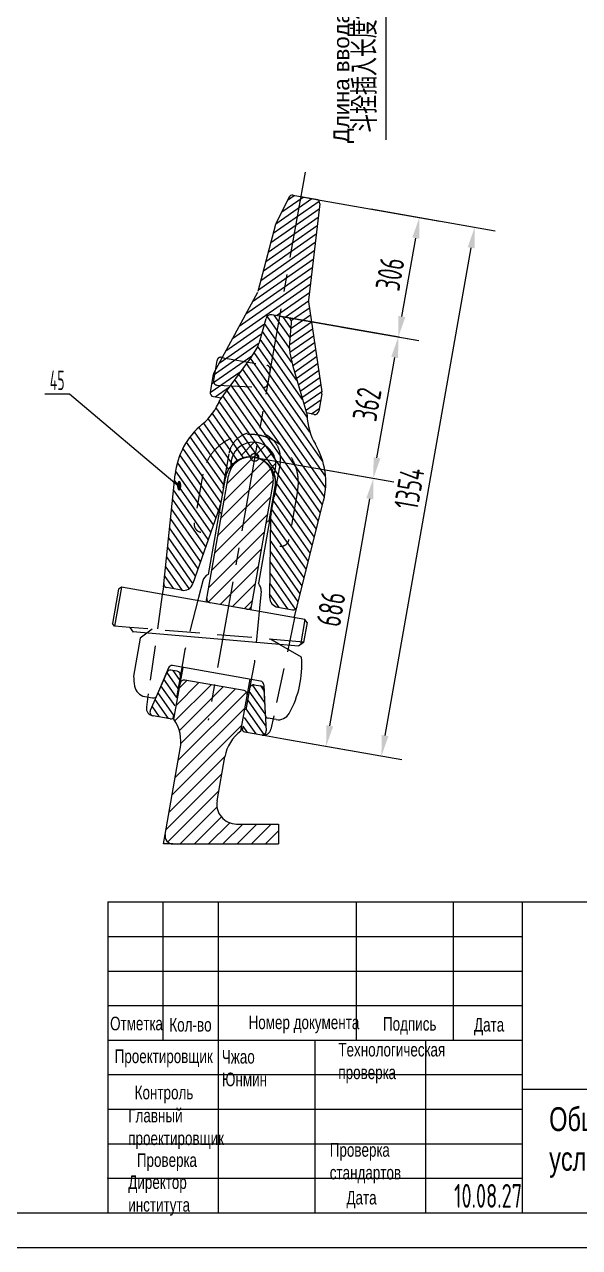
# Model space of a CAD drawing. Header units: millimetres. Extents: x 0 to 14700, y 0 to 10395.
# Drawn here: x 7831 to 10630, y 0 to 6170 of the extents above; entities that cross this region are included whole.
import ezdxf
from ezdxf.enums import TextEntityAlignment as Align

# ---------------------------------------------------------------- set-up
doc = ezdxf.new("R2010")
doc.units = ezdxf.units.MM
doc.header["$LTSCALE"] = 350
for name, pattern in [('F', [0.75, 0.5, -0.25]), ('G', [2, 1.25, -0.25, 0.25, -0.25]), ('K', [2.5, 1.25, -0.25, 0.25, -0.25, 0.25, -0.25])]:
    doc.linetypes.add(name, pattern=pattern)
for name, color, linetype in [('01', 7, 'Continuous'), ('02', 1, 'Continuous'), ('04', 2, 'F'), ('05', 4, 'G'), ('07', 6, 'K'), ('08', 1, 'Continuous'), ('11', 3, 'Continuous'), ('THICK', 7, 'Continuous')]:
    doc.layers.add(name, color=color, linetype=linetype)
doc.styles.get("Standard").update_dxf_attribs({"font": 'isocp', "width": 0.707, "bigfont": 'intecad.shx'})
doc.dimstyles.new('INTE', dxfattribs={"dimscale": 35, "dimtxt": 3.5, "dimasz": 3, "dimexe": 3, "dimexo": 0, "dimgap": 1, "dimtad": 1, "dimdec": 3, "dimdsep": 46, "dimtxsty": 'Standard', "dimcen": 0, "dimclrd": 1, "dimclre": 1, "dimclrt": 3, "dimadec": 4, "dimazin": 0, "dimtfac": 1, "dimtdec": 3, "dimtmove": 0, "dimatfit": 0, "dimfxl": 1, "dimarcsym": 0})

# ---------------------------------------------------------------- blocks, each defined once
blk = doc.blocks.new('*D100')
at = {"layer": '08', "color": 1, "lineweight": -2}
for p, q in [((9653.4, 6975.7), (9653.4, 7080.7)), ((10512.7, 6870.7), (9548.4, 6870.7)), ((9653.4, 6870.7), (9653.4, 6841.7)), ((10566.7, 6841.7), (9548.4, 6841.7)), ((9653.4, 6736.7), (9653.4, 5587.9))]:
    blk.add_line(p, q, dxfattribs=at)
at = {"layer": '08', "color": 1}
for points in [[(9635.9, 6975.7), (9670.9, 6975.7), (9653.4, 6870.7)], [(9635.9, 6736.7), (9670.9, 6736.7), (9653.4, 6841.7)]]:
    blk.add_solid(points, dxfattribs=at)
at = {"layer": 'Defpoints', "color": 0}
for p in [(9653.4, 6870.7), (10512.7, 6870.7), (10566.7, 6841.7)]:
    blk.add_point(p, dxfattribs=at)
at = {"layer": '08', "color": 3, "insert": (9546.4, 6061), "char_height": 122.5, "attachment_point": 5, "rotation": 90}
blk.add_mtext('斗拴插入长度19～25', dxfattribs=at)
blk = doc.blocks.new('*D114')
at = {"layer": '08', "color": 1, "lineweight": -2}
for p, q in [((9303.3, 5287.9), (9925.4, 5178.2)), ((9734, 4697.1), (9803.8, 5093)), ((9431.2, 4643.9), (9819.1, 4575.5))]:
    blk.add_line(p, q, dxfattribs=at)
at = {"layer": '08', "color": 1}
for points in [[(9786.5, 5096), (9821, 5089.9), (9822, 5196.4)], [(9716.7, 4700.1), (9751.2, 4694.1), (9715.7, 4593.7)]]:
    blk.add_solid(points, dxfattribs=at)
at = {"layer": 'Defpoints', "color": 0}
for p in [(9303.3, 5287.9), (9822, 5196.4), (9431.2, 4643.9)]:
    blk.add_point(p, dxfattribs=at)
at = {"layer": '08', "color": 3, "insert": (9674.1, 4911.8), "char_height": 122.5, "attachment_point": 5, "rotation": 80}
blk.add_mtext('306', dxfattribs=at)
blk = doc.blocks.new('*D115')
at = {"layer": '08', "color": 1, "lineweight": -2}
for p, q in [((9577.4, 5239.5), (10204.4, 5129)), ((9648.9, 2583.1), (10082.8, 5043.8)), ((9138.8, 2566.5), (9734.1, 2461.5))]:
    blk.add_line(p, q, dxfattribs=at)
at = {"layer": '08', "color": 1}
for points in [[(10065.5, 5046.8), (10100, 5040.8), (10101, 5147.2)], [(9631.7, 2586.2), (9666.1, 2580.1), (9630.7, 2479.7)]]:
    blk.add_solid(points, dxfattribs=at)
at = {"layer": 'Defpoints', "color": 0}
for p in [(9577.4, 5239.5), (10101, 5147.2), (9138.8, 2566.5)]:
    blk.add_point(p, dxfattribs=at)
at = {"layer": '08', "color": 3, "insert": (9771.1, 3830.2), "char_height": 122.5, "attachment_point": 5, "rotation": 80}
blk.add_mtext('1354 ', dxfattribs=at)
blk = doc.blocks.new('*D116')
at = {"layer": '02', "color": 1, "linetype": 'Continuous', "lineweight": -2}
for p, q in [((9377.2, 3918.2), (9693.4, 3862.5)), ((9369.9, 2632.3), (9571.8, 3777.3)), ((9138.8, 2566.5), (9455.1, 2510.7))]:
    blk.add_line(p, q, dxfattribs=at)
at = {"layer": '02', "color": 1, "linetype": 'Continuous'}
for points in [[(9554.5, 3780.3), (9589, 3774.2), (9590, 3880.7)], [(9352.7, 2635.4), (9387.1, 2629.3), (9351.7, 2528.9)]]:
    blk.add_solid(points, dxfattribs=at)
at = {"layer": 'Defpoints', "color": 0, "linetype": 'Continuous'}
for p in [(9377.2, 3918.2), (9590, 3880.7), (9138.8, 2566.5)]:
    blk.add_point(p, dxfattribs=at)
at = {"layer": '02', "color": 3, "linetype": 'Continuous', "insert": (9376.1, 3221.5), "char_height": 122.5, "attachment_point": 5, "rotation": 80}
blk.add_mtext('686', dxfattribs=at)
blk = doc.blocks.new('*D117')
at = {"layer": '02', "color": 1, "linetype": 'Continuous', "lineweight": -2}
for p, q in [((9117.1, 4699.2), (9819.1, 4575.5)), ((9608.2, 3984.1), (9697.5, 4490.3)), ((8991.4, 3986.2), (9693.4, 3862.5))]:
    blk.add_line(p, q, dxfattribs=at)
at = {"layer": '02', "color": 1, "linetype": 'Continuous'}
for points in [[(9680.3, 4493.3), (9714.7, 4487.2), (9715.7, 4593.7)], [(9591, 3987.1), (9625.5, 3981.1), (9590, 3880.7)]]:
    blk.add_solid(points, dxfattribs=at)
at = {"layer": 'Defpoints', "color": 0, "linetype": 'Continuous'}
for p in [(9117.1, 4699.2), (9715.7, 4593.7), (8991.4, 3986.2)]:
    blk.add_point(p, dxfattribs=at)
at = {"layer": '02', "color": 3, "linetype": 'Continuous', "insert": (9558.1, 4253.9), "char_height": 122.5, "attachment_point": 5, "rotation": 80}
blk.add_mtext('362', dxfattribs=at)
blk = doc.blocks.new('*U127')
at = {"layer": '01'}
blk.add_lwpolyline([(25, 5), (415, 5)], dxfattribs=at)
at = {"layer": '02'}
blk.add_lwpolyline([(0, 0), (420, 0)], dxfattribs=at)

msp = doc.modelspace()

# ---------------------------------------------------------------- hatches: boundary and pattern name
at = {"layer": '02', "linetype": 'Continuous'}
h = msp.add_hatch(dxfattribs=at)
h.set_pattern_fill('LINE', color=1, scale=10, angle=325, style=0)
h.set_pattern_definition([(215, (10424.177, 13341.525), (-18.21105, 26.00808), [])])
h.paths.add_polyline_path([(9117.1194, 4699.2401), (9077.5454, 4706.2181, 0.389380182), (9048.5888, 4687.7352), (9015.2666, 4567.0989, -0.072525559), (9003.6498, 4540.6819), (8968.8004, 4484.9844), (8956.2557, 4467.8732), (8828.3541, 4490.4257), (9004.9231, 4817.4825, 0.089110158), (9007.9071, 4823.8949), (9096.9039, 5161.4389, -0.050457431), (9098.3171, 5165.2091), (9163.9319, 5297.8267, -0.333020875), (9185.3307, 5308.6537), (9223.392, 5301.9425)])
h.paths.add_polyline_path([(9223.392, 5301.9425), (9303.2792, 5287.8562, -0.397449356), (9319.6696, 5265.8262), (9262.5026, 4779.2788, 0.095586567), (9263.0601, 4771.7217), (9277.8761, 4670.8944), (9117.1194, 4699.2401)])
h.paths.add_polyline_path([(9329.9518, 4316.5045, -0.110132562), (9330.342, 4307.8083), (9314.7869, 4219.591, -0.414213562), (9291.6178, 4203.3678), (9252.2366, 4210.3118), (9183.2138, 4447.1775), (9169.5158, 4511.4352, -0.072525559), (9167.6346, 4540.2323), (9177.5821, 4664.9902, 0.389380182), (9156.6933, 4692.2622), (9277.8761, 4670.8944)])
h.paths.add_polyline_path([(8868.0973, 4347.6233), (8802.3548, 4350.7599, -0.451876879), (8783.6118, 4374.2102), (8792.3417, 4423.7203), (8828.3541, 4490.4257), (8956.2557, 4467.8732)])
h.paths.add_polyline_path([(8783.5461, 4292.9546, -0.414213562), (8767.3229, 4316.1237), (8782.878, 4404.341, -0.110132562), (8786.219, 4412.3793), (8792.3417, 4423.7203), (8783.6118, 4374.2102, 0.451876879), (8802.3548, 4350.7599), (8868.0973, 4347.6233), (8822.9273, 4286.0106)])
h = msp.add_hatch(dxfattribs=at)
h.set_pattern_fill('LINE', color=1, scale=10, angle=415, style=0)
h.set_pattern_definition([(125, (8501.72, 13680.506), (26.00808, 18.21105), [])])
h.paths.add_polyline_path([(8679.7932, 3349.3299, -0.367809854), (8623.0045, 3316.0282), (8548.6489, 3329.1391, -0.393760945), (8532.7229, 3350.2622), (8590.1335, 3899.2222, -0.196627436), (8726.5486, 4153.4397, 0.126921481), (8816.0612, 4276.6451), (8968.8004, 4484.9844), (9003.6498, 4540.6819, 0.072525559), (9015.2666, 4567.0989), (9048.7165, 4688.1976, -0.38395296), (9077.5454, 4706.2181), (9117.1194, 4699.2401), (9156.6933, 4692.2622, -0.38395296), (9177.6202, 4665.4684), (9167.6346, 4540.2323, 0.072525559), (9169.5158, 4511.4352), (9183.2138, 4447.1775), (9255.4854, 4199.1628, 0.126921481), (9297.4611, 4052.7725, -0.196627436), (9338.7018, 3767.2294), (9204.8948, 3231.7402, -0.393760945), (9182.7047, 3217.3379), (9108.3491, 3230.4488, -0.367809854), (9066.3751, 3281.1651), (9072.0934, 3703.3073), (9095.7132, 3837.2619, 1), (8842.4206, 3881.9242), (8818.8008, 3747.9696)])
h = msp.add_hatch(dxfattribs=at)
h.set_pattern_fill('ANSI31', color=1, scale=16, style=0)
h.set_pattern_definition([(45, (6284.323, -6688.58), (-35.92102, 35.92102), [])])
h.paths.add_polyline_path([(8954.0547, 2786.8252, 0.414213562), (8937.8315, 2809.9943), (8788.6331, 2836.302), (8651.0895, 2056.2536, -0.363970234), (8667.6166, 2036.5574), (9111.8579, 2036.5574), (9111.8579, 2136.5574), (8900.1832, 2136.5574, -0.466307658), (8801.7025, 2253.9223), (8840.8252, 2475.7982, -0.19482908), (8922.1034, 2605.6205)])
h.paths.add_polyline_path([(8788.6331, 2836.302), (8647.6166, 2861.167), (8647.6166, 2056.5574, -0.043660943), (8651.0895, 2056.2536)])
h.paths.add_polyline_path([(8647.6166, 2861.167), (8639.4347, 2862.6097, 0.414213562), (8616.2656, 2846.3865), (8584.3143, 2665.1819, -0.19482908), (8616.289, 2515.3899), (8540.1358, 2083.5034, 0.466307658), (8579.5281, 2036.5574), (8627.6166, 2036.5574, -0.414213562), (8647.6166, 2056.5574)])
h.paths.add_polyline_path([(8651.0895, 2056.2536), (8647.6166, 2036.5574), (8667.6166, 2036.5574, 0.363970234)])
h.paths.add_polyline_path([(8647.6166, 2056.5574, 0.414213562), (8627.6166, 2036.5574), (8647.6166, 2036.5574)], flags=16)
h.paths.add_polyline_path([(9048.6758, 3654.5775), (9083.9264, 3854.4935, 0.363649934), (9010.7698, 3981.3701, -0.388715922), (8987.9812, 3966.8613), (8859.1343, 3236.1339), (8951.7062, 3219.811, 0.414213562), (8974.8753, 3236.0342)])
h.paths.add_polyline_path([(8987.9812, 3966.8613, -0.363970234), (8971.4542, 3986.5574, -0.02167858), (8971.5293, 3988.2893, 0.363649934), (8859.3902, 3894.0852), (8824.1396, 3694.1693), (8750.3391, 3275.626, 0.414213562), (8766.5623, 3252.4569), (8859.1343, 3236.1339)])
h.paths.add_polyline_path([(8971.5293, 3988.2893, -0.002252612), (8971.5457, 3988.4687, 0.229461306), (8871.0865, 3941.8815, 0.025414382), (8872.4095, 3930.3758, -0.270120091)])
h.paths.add_polyline_path([(9010.8157, 3981.5444, -0.002252612), (9010.7698, 3981.3701, -0.270120091), (9084.1043, 3893.0483, 0.025414382), (9089.2827, 3903.4076, 0.229461306)])
h.paths.add_polyline_path([(9004.6514, 4061.4028), (8994.9271, 4006.2536, -0.363970234), (9011.4542, 3986.5574, -0.063423505), (9010.8157, 3981.5444, -0.229461306), (9089.2827, 3903.4076, 0.485832363)])
h.paths.add_polyline_path([(9004.6514, 4061.4028, 0.317837245), (8885.6068, 4005.2212), (8971.758, 3990.0304, -0.414213562), (8994.9271, 4006.2536)])
h.paths.add_polyline_path([(8994.9271, 4006.2536, 0.414213562), (8971.758, 3990.0304), (8991.4542, 3986.5574)])
h.paths.add_polyline_path([(8994.9271, 4006.2536), (8991.4542, 3986.5574), (9011.1503, 3983.0845, 0.043660943), (9011.4542, 3986.5574, 0.363970234)])
h.paths.add_polyline_path([(9010.7698, 3981.3701, 0.043944347), (8991.4542, 3986.5574), (8987.9812, 3966.8613, 0.388715922)])
h.paths.add_polyline_path([(8991.4542, 3986.5574, 0.043944347), (8971.5293, 3988.2893, 0.02167858), (8971.4542, 3986.5574, 0.363970234), (8987.9812, 3966.8613)])
h.paths.add_polyline_path([(8618.0132, 2325.6833), (8662.0533, 2317.9178), (8652.9368, 2266.2154), (8608.8967, 2273.9808)], flags=9)
h.paths.add_polyline_path([(8977.7454, 3928.5749), (9042.1134, 3932.9353), (9045.6617, 3880.5554), (8981.2938, 3876.1949)], flags=25)
h.paths.add_polyline_path([(8935.2027, 3953.3712), (8989.1646, 3913.6751), (8958.0547, 3871.3852), (8904.0929, 3911.0814)], flags=25)
h = msp.add_hatch(dxfattribs=at)
h.set_pattern_fill('LINE', color=1, scale=10, angle=415, style=0)
h.set_pattern_definition([(125, (16516.174, -4104.1), (26.00808, 18.21105), [])])
h.paths.add_polyline_path([(8616.6386, 2884.782, 0.414213562), (8600.9021, 2907.256), (8568.9288, 2912.8938, 0.347477812), (8547.7496, 2901.4793), (8464.8746, 2709.5546, 0.484254496), (8479.3163, 2682.7586), (8565.5412, 2667.5548, 0.178589721), (8578.757, 2669.9449)])
h.paths.add_polyline_path([(8928.9546, 2608.1956, 0.178589721), (8940.556, 2601.4296), (9026.7809, 2586.2258, 0.484254496), (9049.5164, 2606.4665), (9037.2815, 2815.1616, 0.347477812), (9021.2835, 2833.1315), (8989.3103, 2838.7692, 0.414213562), (8966.8362, 2823.0327)])

# ---------------------------------------------------------------- linework, layer by layer
for p, q in [((8304.9385, 3320.8561), (8274.6354, 3148.999)), ((8319.7667, 3331.239), (8285.1673, 3135.3166)), ((8319.7667, 3331.239), (8304.9385, 3320.8561)), ((9245.0921, 3168.0792), (8319.7667, 3331.239)), ((8285.1673, 3135.3166), (8274.6354, 3148.999)), ((9245.0921, 3168.0792), (9222.6547, 3040.8307)), ((9255.4749, 3153.2509), (9237.6933, 3052.4066)), ((9255.4749, 3153.2509), (9245.0921, 3168.0792)), ((8361.46, 3128.8754), (8285.1673, 3135.3166)), ((8361.46, 3128.8754), (8378.1895, 3104.9832)), ((9237.6933, 3052.4066), (9212.9321, 3033.3468))]:
    msp.add_line(p, q)
at = {"layer": '01', "color": 7, "linetype": 'Continuous'}
for p, q in [((9185.3307, 5308.6537), (9303.2792, 5287.8562)), ((9163.9319, 5297.8267), (9098.3171, 5165.2091)), ((9223.392, 5301.9425), (9309.7342, 5286.718)), ((9319.6696, 5265.8262), (9262.5026, 4779.2788)), ((9096.9039, 5161.4389), (9007.9071, 4823.8949)), ((9004.9231, 4817.4825), (8786.219, 4412.3793)), ((9263.0601, 4771.7217), (9329.9518, 4316.5045)), ((9117.1194, 4699.2401), (9077.5454, 4706.2181)), ((9117.1194, 4699.2401), (9156.6933, 4692.2622)), ((8782.878, 4404.341), (8767.3229, 4316.1237)), ((8783.5461, 4292.9546), (8822.9273, 4286.0106)), ((9330.342, 4307.8083), (9314.7869, 4219.591)), ((9291.6178, 4203.3678), (9252.2366, 4210.3118)), ((8824.1396, 3694.1693), (8859.3902, 3894.0852)), ((8842.4206, 3881.9242), (8756.6732, 3395.6261)), ((8813.5945, 3709.2292), (8844.3303, 3883.5402)), ((9095.7132, 3837.2619), (9009.9657, 3350.9638)), ((9048.6758, 3654.5775), (9083.9264, 3854.4935)), ((9063.7357, 3665.1226), (9094.4714, 3839.4335)), ((8813.871, 3733.8319), (8679.7932, 3349.3299)), ((8746.8662, 3255.9298), (8824.1396, 3694.1693)), ((8971.4023, 3216.338), (9048.6758, 3654.5775)), ((9071.8906, 3688.3361), (9066.3751, 3281.1651)), ((8730.139, 3362.9437), (8708.3924, 3279.4149)), ((8623.0045, 3316.0282), (8548.6489, 3329.1391)), ((9023.7216, 3311.1772), (9015.5883, 3225.248)), ((8951.7062, 3219.811), (8766.5623, 3252.4569)), ((9108.3491, 3230.4488), (9182.7047, 3217.3379)), ((9214.0824, 3034.2322), (8377.557, 3105.8865)), ((8447.4438, 3099.9002), (8414.2079, 3074.4453)), ((8414.2079, 3074.4453), (8380.4899, 2883.2212)), ((9228.067, 2978.5873), (9116.7852, 3042.5664)), ((8547.7496, 2901.4793), (8464.8746, 2709.5546)), ((8556.4406, 2924.1167), (8498.1808, 2784.6066)), ((8600.9021, 2907.256), (8568.9288, 2912.8938)), ((9020.8468, 2857.6093), (8577.7111, 2935.7461)), ((8584.3143, 2665.1819), (8630.3844, 2926.4584)), ((8937.8315, 2809.9943), (8639.4347, 2862.6097)), ((8922.1034, 2605.6205), (8968.1735, 2866.8971)), ((8989.3103, 2838.7692), (9021.2835, 2833.1315)), ((9036.857, 2839.4063), (9043.8881, 2688.3837)), ((8437.69, 2779.8928), (8476.9103, 2772.9772)), ((9037.2815, 2815.1616), (9049.5164, 2606.4665)), ((8565.5412, 2667.5548), (8479.3163, 2682.7586)), ((9099.1186, 2663.265), (9059.8983, 2670.1806)), ((8940.556, 2601.4296), (9026.7809, 2586.2258)), ((8540.1358, 2083.5034), (8616.289, 2515.3899)), ((8801.7025, 2253.9223), (8840.8252, 2475.7982)), ((8900.1832, 2136.5574), (9111.8579, 2136.5574)), ((9111.8579, 2136.5574), (9111.8579, 2036.5574)), ((8579.5281, 2036.5574), (9111.8579, 2036.5574))]:
    msp.add_line(p, q, dxfattribs=at)
at = {"layer": '01'}
for p, q in [((9015.2666, 4567.0989), (9048.5888, 4687.7352)), ((9167.6346, 4540.2323), (9177.5821, 4664.9902)), ((9003.6498, 4540.6819), (8968.8004, 4484.9844)), ((9169.5158, 4511.4352), (9183.2138, 4447.1775)), ((8968.8004, 4484.9844), (8816.0612, 4276.6451)), ((9183.2138, 4447.1775), (9255.4854, 4199.1628)), ((8530.8422, 3332.2789), (8590.1335, 3899.2222)), ((9191.355, 3177.5545), (9338.7018, 3767.2294)), ((8530.8422, 3332.2789), (8525.5868, 3294.9474)), ((8455.001, 2793.5415), (8445.4888, 2725.9717)), ((9087.5198, 2682.0114), (9073.3481, 2615.2632)), ((9111.8579, 2136.5574), (9111.8579, 2036.5574)), ((8579.5281, 2036.5574), (9111.8579, 2036.5574)), ((8579.5281, 2036.5574), (9111.8579, 2036.5574))]:
    msp.add_line(p, q, dxfattribs=at)
at = {"layer": '01', "color": 7, "linetype": 'Continuous'}
for centre, radius, start, end in [((9181.8578, 5288.9575), 20, 80, 153.67534019), ((9299.8062, 5268.16), 20, 353.29873983, 80), ((9116.243, 5156.34), 20, 153.67534019, 165.22953279), ((9282.3659, 4776.945), 20, 173.29873983, 195.13921121), ((8802.5742, 4400.868), 20, 144.86078879, 170), ((8787.0191, 4312.6507), 20, 170, 260), ((9310.6459, 4311.2812), 20, 350, 15.13921121), ((9295.0908, 4223.064), 20, 260, 350), ((8969.0669, 3859.593), 381, 129.5336244, 174.02966807), ((8984.8555, 3949.1347), 114, 332.15448225, 187.84551775), ((8969.0669, 3859.593), 381, 345.97033193, 30.4663756), ((8969.0669, 3859.593), 128.6, 350, 170), ((8969.4008, 3861.4869), 127, 140.72609483, 170), ((8971.6583, 3874.2894), 114, 152.15448225, 170), ((8971.6583, 3874.2894), 114, 350, 7.84551775), ((8969.4008, 3861.4869), 127, 350, 19.27390517), ((8811.3371, 3696.4267), 13, 350, 80), ((9061.4783, 3652.3201), 13, 80, 170), ((8779.3002, 3350.1447), 50.8, 116.44962372, 165.40703478), ((8552.0176, 3348.2443), 19.4, 174.02966807, 260), ((8631.8258, 3366.0564), 50.8, 260, 340.77607772), ((8973.1477, 3315.9641), 50.8, 354.59296522, 43.55037628), ((8770.0353, 3272.153), 20, 170, 260), ((9117.1704, 3280.4771), 50.8, 179.22392228, 260), ((8955.1791, 3239.5072), 20, 260, 350), ((9186.0735, 3236.4432), 19.4, 260, 345.97033193), ((8721.4394, 2941.2719), 508, 331.01124744, 4.21248594), ((8565.5601, 2893.7885), 19.4, 80, 156.64482015), ((8574.3424, 2916.6408), 19.4, 80, 157.3344474), ((8597.5333, 2888.1508), 19.4, 350, 80), ((8887.6764, 2911.9598), 508, 183.24307237, 188.98875256), ((8635.9618, 2842.9135), 20, 80, 170), ((8985.9415, 2819.6639), 19.4, 80, 170), ((9017.478, 2838.5041), 19.4, 2.6655526, 80), ((8448.734, 2842.5265), 63.6, 188.98875256, 260), ((8480.2791, 2792.0824), 19.4, 260, 337.3344474), ((8934.3585, 2790.2981), 20, 350, 80), ((9017.9147, 2814.0262), 19.4, 3.35517985, 80), ((8483.1178, 2720.6745), 38, 171.9867997, 260), ((8482.685, 2701.8639), 19.4, 156.64482015, 260), ((8568.91, 2686.6601), 19.4, 260, 336.96356121), ((8415.3882, 2550.8142), 204, 350, 34.09909787), ((9063.2671, 2689.2859), 19.4, 182.6655526, 260), ((9110.1627, 2725.8988), 63.6, 260, 331.01124744), ((9041.726, 2440.3739), 204, 125.90090213, 170), ((8943.9248, 2620.5348), 19.4, 183.03643877, 260), ((9030.1497, 2605.3311), 19.4, 260, 3.35517985), ((8900.1832, 2236.5574), 100, 170, 270), ((8579.5281, 2076.5574), 40, 170, 270)]:
    msp.add_arc(centre, radius, start, end, dxfattribs=at)
at = {"layer": '01'}
for centre, radius, start, end in [((9073.1347, 4681.204), 25.4, 80, 165.09981051), ((9152.2827, 4667.248), 25.4, 354.90018949, 80), ((8918.8762, 4593.7238), 100, 327.96620406, 344.55878638), ((9267.3183, 4532.2841), 100, 175.44121362, 192.03379594), ((8532.534, 4388.5171), 304.8, 309.5336244, 338.46718294), ((9560.1764, 4207.316), 304.8, 181.53281706, 210.4663756), ((9036.1767, 2623.1553), 38, 260, 348.0132003)]:
    msp.add_arc(centre, radius, start, end, dxfattribs=at)
at = {"layer": '02', "color": 1, "linetype": 'Continuous'}
for p, q in [((9720.7936, 4592.7961), (9117.1194, 4699.2401)), ((9026.7809, 2586.2258), (9138.8223, 2566.4699))]:
    msp.add_line(p, q, dxfattribs=at)
at = {"layer": '02'}
for p, q in [((8057.2793, 4305.5974), (7933.2793, 4305.5974)), ((8610.6462, 3837.9181), (8057.2793, 4305.5974))]:
    msp.add_line(p, q, dxfattribs=at)
at = {"layer": '04', "color": 2, "linetype": 'F'}
for p, q in [((8801.362, 4474.8766), (8783.6118, 4374.2102)), ((8824.5311, 4491.0998), (9053.0065, 4450.8134)), ((9069.2297, 4427.6443), (9056.6177, 4356.1183)), ((8802.3548, 4350.7599), (9035.9684, 4339.614)), ((8861.6937, 4005.048), (8813.871, 3733.8319)), ((9119.7133, 3959.5522), (9071.8906, 3688.3361)), ((8730.0894, 3901.7312), (8686.7135, 3655.7339)), ((9208.0444, 3817.4549), (9164.6684, 3571.4575)), ((8525.5868, 3294.9474), (8455.001, 2793.5415)), ((8708.3924, 3279.4149), (8639.6991, 3015.5645)), ((9015.5883, 3225.248), (8989.8967, 2953.8152)), ((9192.6817, 3177.3205), (9087.5198, 2682.0114)), ((9238.126, 3054.8604), (8361.46, 3128.8754)), ((8473.8454, 3120.1208), (8447.4438, 3099.9002)), ((9116.7852, 3042.5664), (9070.8353, 3068.9844)), ((8639.6991, 3015.5645), (8627.509, 2946.431)), ((8627.509, 2946.431), (8578.757, 2669.9449)), ((8989.8967, 2953.8152), (8977.7066, 2884.6817)), ((8977.7066, 2884.6817), (8928.9546, 2608.1956))]:
    msp.add_line(p, q, dxfattribs=at)
for centre, radius, start, end in [((8821.0581, 4471.4037), 20, 80, 170), ((9049.5335, 4431.1173), 20, 350, 80), ((8803.3079, 4370.7372), 20, 170, 267.26844211), ((9036.9216, 4359.5913), 20, 267.26844211, 350), ((8969.0669, 3859.593), 242.6641, 350, 170), ((8990.7035, 3982.3001), 131, 351.74976142, 168.25023858), ((8726.1058, 3648.7879), 40, 170, 260), ((9125.2761, 3578.4034), 40, 260, 350)]:
    msp.add_arc(centre, radius, start, end, dxfattribs=at)
at = {"layer": '05', "color": 4, "linetype": 'G'}
msp.add_line((9245.2517, 5425.9149), (8757.5765, 2660.1712), dxfattribs=at)
at = {"layer": '07', "color": 6, "linetype": 'K'}
for p, q in [((8531.8579, 2036.5574), (8540.1358, 2083.5034)), ((8579.5281, 2036.5574), (8531.8579, 2036.5574))]:
    msp.add_line(p, q, dxfattribs=at)
msp.add_circle((8991.4542, 3986.5574), 20, dxfattribs=at)
for centre, radius, start, end in [((8969.4008, 3861.4869), 127, 19.27390517, 140.72609483), ((8971.6583, 3874.2894), 114, 9.47122063, 150.52877937), ((8862.0162, 3932.2084), 10, 332.15448225, 7.84551775), ((8984.8555, 3949.1347), 114, 183.64792674, 187.84551775), ((9094.4976, 3891.2157), 10, 152.15448225, 187.84551775), ((8984.8555, 3949.1347), 114, 332.15448225, 336.35207326)]:
    msp.add_arc(centre, radius, start, end, dxfattribs=at)
at = {"layer": 'THICK'}
for p, q in [((8250.5647, 1743.6149), (8250.5647, 175)), ((8250.5647, 1743.6149), (14525.0241, 1743.6149)), ((8529.3393, 1742.8583), (8529.3393, 1743.6149)), ((8529.4295, 1046.4527), (8529.4295, 1743.6149)), ((8808.2944, 175), (8808.2944, 1743.6149)), ((9505.4566, 1046.4527), (9505.4566, 1743.6149)), ((9993.4701, 1046.4527), (9993.4701, 1743.6149)), ((10342.0512, 175), (10342.0512, 1743.6149)), ((8250.5647, 1220.7432), (10342.0512, 1220.7432)), ((8250.5647, 1046.4527), (10342.0512, 1046.4527)), ((9296.3079, 175), (9296.3079, 1046.4527)), ((9854.0376, 175), (9854.0376, 1046.4527)), ((10342.0512, 799.4243), (12259.2471, 799.4243)), ((8250.5647, 175), (14526.2118, 175))]:
    msp.add_line(p, q, dxfattribs=at)
at = {"layer": 'THICK', "color": 3}
for p, q in [((8250.5647, 1569.3243), (10342.0512, 1569.3243)), ((8250.5647, 1395.0338), (10342.0512, 1395.0338)), ((8250.5647, 872.1622), (10342.0512, 872.1622)), ((8250.5647, 697.8716), (10342.0512, 697.8716)), ((8250.5647, 523.5811), (10342.0512, 523.5811)), ((8250.5647, 349.2905), (10342.0512, 349.2905))]:
    msp.add_line(p, q, dxfattribs=at)
for p in [(8250.5647, 349.2905), (8250.5647, 175)]:
    msp.add_point(p, dxfattribs=at)

# ---------------------------------------------------------------- block references
at = {"layer": '01', "xscale": 35, "yscale": 35, "zscale": 35}
msp.add_blockref('*U127', (0, 0), dxfattribs=at)

# ---------------------------------------------------------------- texts
at = {"layer": '01', "insert": (9388.3622, 5571.3604), "char_height": 80, "attachment_point": 1, "rotation": 90}
msp.add_mtext('{\\fArial|b0|i0|c204|p34;\\W1;\\C3;Длина ввода болта ковша 19-25}', dxfattribs=at)
at = {"layer": '01', "attachment_point": 1}
for s, insert, char_height in [('{\\fArial|b0|i0|c204|p34;Отметка}', (8262.325, 1164.4968), 68.607), ('{\\fArial|b0|i0|c204|p34;Кол-во}', (8561.3828, 1158.1545), 68.607), ('{\\fArial|b0|i0|c204|p34;Номер документа}', (8960.6107, 1170.499), 68.607), ('{\\fArial|b0|i0|c204|p34;Подпись}', (9638.4373, 1162.9231), 68.607), ('{\\fArial|b0|i0|c204|p34;Дата}', (10097.428, 1158.4149), 68.607), ('{\\fArial|b0|i0|c204|p34;Проектировщик}', (8285.4651, 999.1619), 68.607), ('{\\fArial|b0|i0|c204|p34;Контроль}', (8386.4796, 816.3704), 68.607), ('{\\fArial|b0|i0|c204|p34;Главный\\Pпроектировщик}', (8353.9654, 700.028), 68.607), ('{\\fArial|b0|i0|c204|p34;Общепринятые технические\\Pусловия \\fArial|b0|i0|c0|p34;JB/T 5000}', (10476.5529, 707.9091), 120.06225), ('{\\fArial|b0|i0|c204|p34;Проверка\\Pстандартов}', (9370.133, 526.7906), 68.607), ('{\\fArial|b0|i0|c204|p34;Дата}', (9454.1278, 285.9889), 68.607)]:
    msp.add_mtext(s, dxfattribs=dict(at, insert=insert, char_height=char_height))
at = {"layer": '01', "char_height": 68.607, "attachment_point": 1}
for s, insert, width in [('{\\fArial|b0|i0|c204|p34;\\C3;Чжао Юнмин}', (8825.9811, 996.8349), 2.709504), ('{\\fArial|b0|i0|c204|p34;Технологическая\\Pпроверка}', (9413.4851, 1032.5875), 995.118965), ('{\\fArial|b0|i0|c204|p34;Проверка}', (8397.3176, 475.4601), 2.709504), ('{\\fArial|b0|i0|c204|p34;Директор\\Pинститута}', (8353.9574, 364.0752), 2.709504)]:
    msp.add_mtext(s, dxfattribs=dict(at, insert=insert, width=width))
at = {"layer": '02', "width": 0.605172}
msp.add_text('●', height=40, dxfattribs=at).set_placement((8598.6462, 3817.9181), (8622.6462, 3817.9181), align=Align.FIT)
at = {"layer": '11'}
for s, height, width, p, p2 in [('45', 98.99495, 0.540134, (7958.0793, 4325.5974), (8032.4793, 4325.5974)), ('10.08.27', 120.06225, 0.642055, (9996.9621, 200.7276), (10339.9971, 200.7276))]:
    msp.add_text(s, height=height, dxfattribs=dict(at, width=width)).set_placement(p, p2, align=Align.FIT)

# ---------------------------------------------------------------- dimensions: what is measured, and where the dimension line sits
at = {"layer": '02', "color": 1, "linetype": 'Continuous'}
for p1, p2, distance, text, picture, middle in [((8991.3981, 3986.2393), (9117.1194, 4699.2401), -607.851, '362', '*D117', (9558.0754, 4253.9032)), ((9138.8223, 2566.4699), (9377.1718, 3918.217), -216.126, '686', '*D116', (9376.0519, 3221.5272))]:
    dim = msp.add_aligned_dim(p1=p1, p2=p2, distance=distance, text=text, dimstyle='INTE', dxfattribs=at)
    dim.commit()
    dim.dimension.update_dxf_attribs({"geometry": picture, "text_midpoint": middle})
at = {"layer": '08'}
dim = msp.add_linear_dim(base=(9653.3794, 6870.6575), p1=(10566.6945, 6841.7075), p2=(10512.6922, 6870.6575), angle=90, text='斗拴插入长度19～25', dimstyle='INTE', dxfattribs=at)
dim.commit()
dim.dimension.update_dxf_attribs({"geometry": '*D100', "text_midpoint": (9653.3794, 6060.9962), "dimtype": 160})
for base, p1, p2, text, picture, middle in [((9822.0084, 5196.3903), (9431.1996, 4643.8593), (9303.2792, 5287.8562), '306', '*D114', (9674.0843, 4911.7527)), ((10101.011, 5147.1946), (9138.8223, 2566.4699), (9577.4159, 5239.5185), '1354 ', '*D115', (9771.0515, 3830.1831))]:
    dim = msp.add_linear_dim(base=base, p1=p1, p2=p2, angle=260, text=text, dimstyle='INTE', dxfattribs=at)
    dim.commit()
    dim.dimension.update_dxf_attribs({"geometry": picture, "text_midpoint": middle})

doc.saveas('drawing.dxf')
